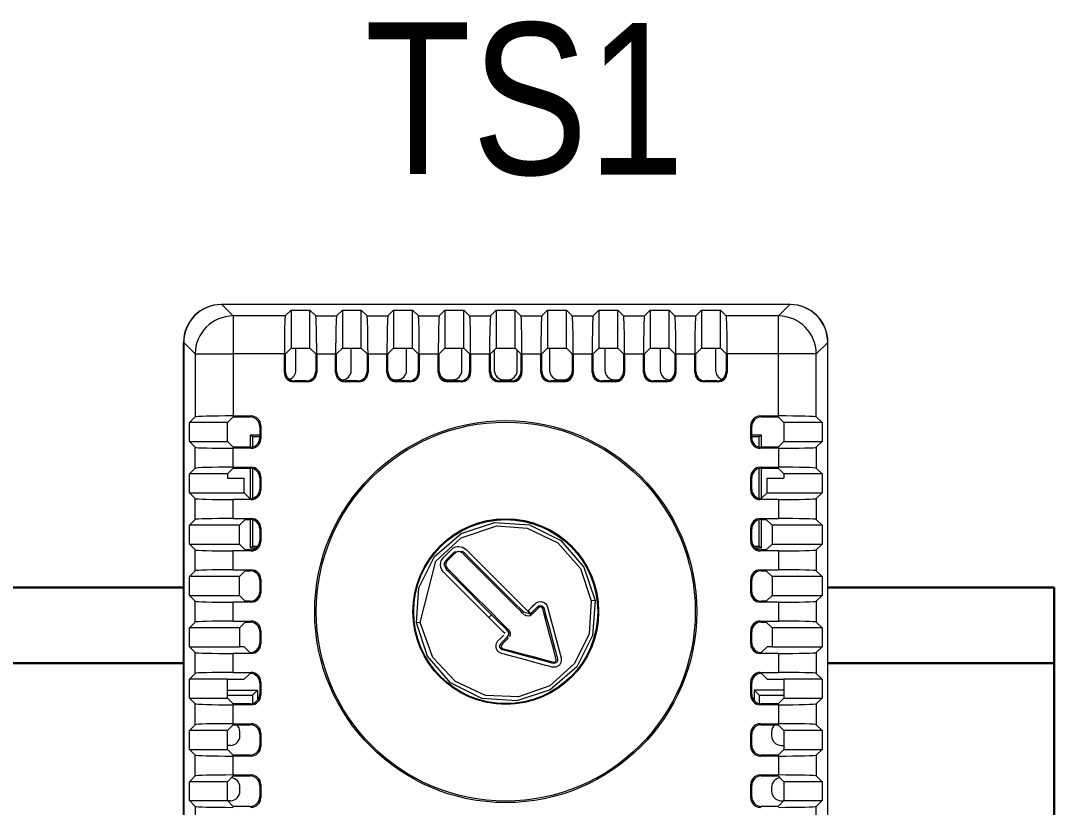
# Model space of a CAD drawing. Header units: millimetres. Extents: x -6000 to 26000, y -6000 to 26000.
# Drawn here: x 144.68 to 152.26, y -5126.61 to -5120.83 of the extents above; entities that cross this region are included whole.
import ezdxf

# ---------------------------------------------------------------- set-up
doc = ezdxf.new("R2010")
doc.units = ezdxf.units.MM
doc.header["$MEASUREMENT"] = 0
for name, color, linetype, lineweight in [('Чертеж и Рисунок_Ном._пера__1', 7, 'Continuous', 15), ('Чертеж и Рисунок_Ном._пера__21', 7, 'Continuous', 30), ('Чертеж и Рисунок_Ном._пера__7', 7, 'Continuous', 15)]:
    doc.layers.add(name, color=color, linetype=linetype, lineweight=lineweight)
doc.styles.add('СГЕНЕРИР_СТИЛЬ_1', font='')
doc.styles.get('СГЕНЕРИР_СТИЛЬ_1').set_extended_font_data('Arial Narrow')

msp = doc.modelspace()

# ---------------------------------------------------------------- linework, layer by layer
at = {"layer": 'Чертеж и Рисунок_Ном._пера__21', "color": 7, "linetype": 'Continuous', "lineweight": 30}
for p, q in [((145.8757, -5124.9949), (144.3116, -5124.9949)), ((150.6015, -5124.9949), (152.2644, -5124.9949)), ((152.2644, -5129.8634), (152.2644, -5124.9949)), ((145.8757, -5125.5513), (144.3116, -5125.5513)), ((150.6015, -5125.5513), (152.2644, -5125.5513))]:
    msp.add_line(p, q, dxfattribs=at)
at = {"layer": 'Чертеж и Рисунок_Ном._пера__7', "color": 7, "linetype": 'Continuous', "lineweight": 15}
for p, q in [((146.1538, -5122.9185), (146.1517, -5122.9185)), ((146.1538, -5122.9185), (146.2378, -5123.0025)), ((150.3234, -5122.9185), (146.1538, -5122.9185)), ((150.2394, -5123.0025), (150.3234, -5122.9185)), ((150.3255, -5122.9185), (150.3234, -5122.9185)), ((146.6628, -5122.9604), (146.6208, -5123.0025)), ((146.6628, -5122.9604), (146.6628, -5123.2389)), ((146.6628, -5122.9604), (146.8019, -5122.9604)), ((146.8019, -5123.2389), (146.8019, -5122.9604)), ((146.844, -5123.0025), (146.8019, -5122.9604)), ((147.0394, -5122.9604), (146.9973, -5123.0025)), ((147.0394, -5122.9604), (147.0394, -5123.2389)), ((147.0394, -5122.9604), (147.1785, -5122.9604)), ((147.1785, -5123.2389), (147.1785, -5122.9604)), ((147.2206, -5123.0025), (147.1785, -5122.9604)), ((147.4159, -5122.9604), (147.3739, -5123.0025)), ((147.4159, -5122.9604), (147.4159, -5123.2389)), ((147.4159, -5122.9604), (147.555, -5122.9604)), ((147.555, -5123.2389), (147.555, -5122.9604)), ((147.5971, -5123.0025), (147.555, -5122.9604)), ((147.7925, -5122.9604), (147.7504, -5123.0025)), ((147.7925, -5122.9604), (147.7925, -5123.2389)), ((147.7925, -5122.9604), (147.9316, -5122.9604)), ((147.9316, -5123.2389), (147.9316, -5122.9604)), ((147.9737, -5123.0025), (147.9316, -5122.9604)), ((148.169, -5122.9604), (148.127, -5123.0025)), ((148.169, -5122.9604), (148.169, -5123.2389)), ((148.169, -5122.9604), (148.3081, -5122.9604)), ((148.3081, -5123.2389), (148.3081, -5122.9604)), ((148.3502, -5123.0025), (148.3081, -5122.9604)), ((148.5456, -5122.9604), (148.5035, -5123.0025)), ((148.5456, -5122.9604), (148.5456, -5123.2389)), ((148.5456, -5122.9604), (148.6847, -5122.9604)), ((148.6847, -5123.2389), (148.6847, -5122.9604)), ((148.7267, -5123.0025), (148.6847, -5122.9604)), ((148.9221, -5122.9604), (148.8801, -5123.0025)), ((148.9221, -5122.9604), (148.9221, -5123.2389)), ((148.9221, -5122.9604), (149.0612, -5122.9604)), ((149.0612, -5123.2389), (149.0612, -5122.9604)), ((149.1033, -5123.0025), (149.0612, -5122.9604)), ((149.2987, -5122.9604), (149.2566, -5123.0025)), ((149.2987, -5122.9604), (149.2987, -5123.2389)), ((149.2987, -5122.9604), (149.4378, -5122.9604)), ((149.4378, -5123.2389), (149.4378, -5122.9604)), ((149.4798, -5123.0025), (149.4378, -5122.9604)), ((149.6752, -5122.9604), (149.6332, -5123.0025)), ((149.6752, -5122.9604), (149.6752, -5123.2389)), ((149.6752, -5122.9604), (149.8143, -5122.9604)), ((149.8143, -5123.2389), (149.8143, -5122.9604)), ((149.8564, -5123.0025), (149.8143, -5122.9604)), ((146.2378, -5123.0025), (146.2378, -5123.2806)), ((146.6208, -5123.0025), (146.2378, -5123.0025)), ((146.844, -5123.0025), (146.9973, -5123.0025)), ((147.2206, -5123.0025), (147.3739, -5123.0025)), ((147.5971, -5123.0025), (147.7504, -5123.0025)), ((147.9737, -5123.0025), (148.127, -5123.0025)), ((148.3502, -5123.0025), (148.5035, -5123.0025)), ((148.7267, -5123.0025), (148.8801, -5123.0025)), ((149.1033, -5123.0025), (149.2566, -5123.0025)), ((149.4798, -5123.0025), (149.6332, -5123.0025)), ((150.2394, -5123.0025), (149.8564, -5123.0025)), ((150.2394, -5123.2806), (150.2394, -5123.0025)), ((145.8739, -5131.1258), (145.8739, -5123.1963)), ((145.8757, -5123.1966), (145.9597, -5123.2806)), ((145.8757, -5123.1966), (145.8757, -5131.1219)), ((150.6015, -5123.1966), (150.5175, -5123.2806)), ((150.6015, -5131.1219), (150.6015, -5123.1966)), ((150.6033, -5131.1258), (150.6033, -5123.1963)), ((145.9597, -5123.2806), (145.9597, -5123.7435)), ((145.9597, -5123.2806), (146.2378, -5123.2806)), ((146.6137, -5123.2806), (146.2378, -5123.2806)), ((146.2378, -5123.2806), (146.2378, -5123.7364)), ((146.6137, -5123.4166), (146.6137, -5123.2806)), ((146.6628, -5123.2389), (146.621, -5123.2808)), ((146.621, -5123.4093), (146.621, -5123.2808)), ((146.6628, -5123.2389), (146.8019, -5123.2389)), ((146.6983, -5123.4018), (146.6983, -5123.2389)), ((146.8438, -5123.2808), (146.8019, -5123.2389)), ((146.8438, -5123.2808), (146.8438, -5123.4093)), ((146.8511, -5123.2806), (146.8511, -5123.4166)), ((146.8511, -5123.2806), (146.9902, -5123.2806)), ((146.9902, -5123.4166), (146.9902, -5123.2806)), ((147.0394, -5123.2389), (146.9975, -5123.2808)), ((146.9975, -5123.4093), (146.9975, -5123.2808)), ((147.0394, -5123.2389), (147.1785, -5123.2389)), ((147.1044, -5123.4018), (147.1044, -5123.2389)), ((147.2204, -5123.2808), (147.1785, -5123.2389)), ((147.2204, -5123.2808), (147.2204, -5123.4093)), ((147.2277, -5123.2806), (147.2277, -5123.4166)), ((147.2277, -5123.2806), (147.3668, -5123.2806)), ((147.3668, -5123.4166), (147.3668, -5123.2806)), ((147.4159, -5123.2389), (147.3741, -5123.2808)), ((147.3741, -5123.4093), (147.3741, -5123.2808)), ((147.4159, -5123.2389), (147.555, -5123.2389)), ((147.5105, -5123.4018), (147.5105, -5123.2389)), ((147.5969, -5123.2808), (147.555, -5123.2389)), ((147.5969, -5123.2808), (147.5969, -5123.4093)), ((147.6042, -5123.2806), (147.6042, -5123.4166)), ((147.6042, -5123.2806), (147.7433, -5123.2806)), ((147.7433, -5123.4166), (147.7433, -5123.2806)), ((147.7925, -5123.2389), (147.7506, -5123.2808)), ((147.7506, -5123.4093), (147.7506, -5123.2808)), ((147.7925, -5123.2389), (147.9316, -5123.2389)), ((147.9165, -5123.4018), (147.9165, -5123.2389)), ((147.9735, -5123.2808), (147.9316, -5123.2389)), ((147.9735, -5123.2808), (147.9735, -5123.4093)), ((147.9807, -5123.2806), (147.9807, -5123.4166)), ((147.9807, -5123.2806), (148.1199, -5123.2806)), ((148.1199, -5123.4166), (148.1199, -5123.2806)), ((148.169, -5123.2389), (148.1271, -5123.2808)), ((148.1271, -5123.4093), (148.1271, -5123.2808)), ((148.1544, -5123.2536), (148.1544, -5123.4018)), ((148.169, -5123.2389), (148.3081, -5123.2389)), ((148.35, -5123.2808), (148.3081, -5123.2389)), ((148.3226, -5123.4018), (148.3226, -5123.2534)), ((148.35, -5123.2808), (148.35, -5123.4093)), ((148.3573, -5123.2806), (148.3573, -5123.4166)), ((148.3573, -5123.2806), (148.4964, -5123.2806)), ((148.4964, -5123.4166), (148.4964, -5123.2806)), ((148.5456, -5123.2389), (148.5037, -5123.2808)), ((148.5037, -5123.4093), (148.5037, -5123.2808)), ((148.5456, -5123.2389), (148.6847, -5123.2389)), ((148.5604, -5123.2389), (148.5604, -5123.4018)), ((148.7266, -5123.2808), (148.6847, -5123.2389)), ((148.7266, -5123.2808), (148.7266, -5123.4093)), ((148.7338, -5123.2806), (148.7338, -5123.4166)), ((148.7338, -5123.2806), (148.873, -5123.2806)), ((148.873, -5123.4166), (148.873, -5123.2806)), ((148.9221, -5123.2389), (148.8802, -5123.2808)), ((148.8802, -5123.4093), (148.8802, -5123.2808)), ((148.9221, -5123.2389), (149.0612, -5123.2389)), ((148.9665, -5123.2389), (148.9665, -5123.4018)), ((149.1031, -5123.2808), (149.0612, -5123.2389)), ((149.1031, -5123.2808), (149.1031, -5123.4093)), ((149.1104, -5123.2806), (149.1104, -5123.4166)), ((149.1104, -5123.2806), (149.2495, -5123.2806)), ((149.2495, -5123.4166), (149.2495, -5123.2806)), ((149.2987, -5123.2389), (149.2568, -5123.2808)), ((149.2568, -5123.4093), (149.2568, -5123.2808)), ((149.2987, -5123.2389), (149.4378, -5123.2389)), ((149.3726, -5123.2389), (149.3726, -5123.4018)), ((149.4797, -5123.2808), (149.4378, -5123.2389)), ((149.4797, -5123.2808), (149.4797, -5123.4093)), ((149.4869, -5123.2806), (149.4869, -5123.4166)), ((149.4869, -5123.2806), (149.6261, -5123.2806)), ((149.6261, -5123.4166), (149.6261, -5123.2806)), ((149.6752, -5123.2389), (149.6333, -5123.2808)), ((149.6333, -5123.4093), (149.6333, -5123.2808)), ((149.6752, -5123.2389), (149.8143, -5123.2389)), ((149.7786, -5123.2389), (149.7786, -5123.4018)), ((149.8562, -5123.2808), (149.8143, -5123.2389)), ((149.8562, -5123.2808), (149.8562, -5123.4093)), ((150.2394, -5123.2806), (149.8635, -5123.2806)), ((149.8635, -5123.2806), (149.8635, -5123.4166)), ((150.5175, -5123.2806), (150.2394, -5123.2806)), ((150.2394, -5123.7364), (150.2394, -5123.2806)), ((150.5175, -5123.7435), (150.5175, -5123.2806)), ((146.621, -5123.4093), (146.6137, -5123.4166)), ((146.8511, -5123.4166), (146.8438, -5123.4093)), ((146.9975, -5123.4093), (146.9902, -5123.4166)), ((147.2277, -5123.4166), (147.2204, -5123.4093)), ((147.3741, -5123.4093), (147.3668, -5123.4166)), ((147.6042, -5123.4166), (147.5969, -5123.4093)), ((147.7506, -5123.4093), (147.7433, -5123.4166)), ((147.9807, -5123.4166), (147.9735, -5123.4093)), ((148.1271, -5123.4093), (148.1199, -5123.4166)), ((148.3573, -5123.4166), (148.35, -5123.4093)), ((148.5037, -5123.4093), (148.4964, -5123.4166)), ((148.7338, -5123.4166), (148.7266, -5123.4093)), ((148.8802, -5123.4093), (148.873, -5123.4166)), ((149.1104, -5123.4166), (149.1031, -5123.4093)), ((149.2568, -5123.4093), (149.2495, -5123.4166)), ((149.4869, -5123.4166), (149.4797, -5123.4093)), ((149.6333, -5123.4093), (149.6261, -5123.4166)), ((149.8635, -5123.4166), (149.8562, -5123.4093)), ((146.6905, -5123.4789), (146.6832, -5123.4861)), ((146.7816, -5123.4861), (146.6832, -5123.4861)), ((146.7743, -5123.4789), (146.6905, -5123.4789)), ((146.7816, -5123.4861), (146.7743, -5123.4789)), ((147.067, -5123.4789), (147.0598, -5123.4861)), ((147.1581, -5123.4861), (147.0598, -5123.4861)), ((147.1509, -5123.4789), (147.067, -5123.4789)), ((147.1581, -5123.4861), (147.1509, -5123.4789)), ((147.412, -5123.4713), (147.441, -5123.4713)), ((147.4436, -5123.4789), (147.4363, -5123.4861)), ((147.5347, -5123.4861), (147.4363, -5123.4861)), ((147.5274, -5123.4789), (147.4436, -5123.4789)), ((147.5347, -5123.4861), (147.5274, -5123.4789)), ((147.8201, -5123.4789), (147.8129, -5123.4861)), ((147.9112, -5123.4861), (147.8129, -5123.4861)), ((147.8177, -5123.4713), (147.8471, -5123.4713)), ((147.904, -5123.4789), (147.8201, -5123.4789)), ((147.9112, -5123.4861), (147.904, -5123.4789)), ((148.1967, -5123.4789), (148.1894, -5123.4861)), ((148.2878, -5123.4861), (148.1894, -5123.4861)), ((148.2805, -5123.4789), (148.1967, -5123.4789)), ((148.2238, -5123.4713), (148.2532, -5123.4713)), ((148.2878, -5123.4861), (148.2805, -5123.4789)), ((148.5732, -5123.4789), (148.5659, -5123.4861)), ((148.6643, -5123.4861), (148.5659, -5123.4861)), ((148.657, -5123.4789), (148.5732, -5123.4789)), ((148.6299, -5123.4713), (148.6592, -5123.4713)), ((148.6643, -5123.4861), (148.657, -5123.4789)), ((148.9498, -5123.4789), (148.9425, -5123.4861)), ((149.0409, -5123.4861), (148.9425, -5123.4861)), ((149.0336, -5123.4789), (148.9498, -5123.4789)), ((149.0409, -5123.4861), (149.0336, -5123.4789)), ((149.036, -5123.4713), (149.0652, -5123.4713)), ((149.3263, -5123.4789), (149.319, -5123.4861)), ((149.4174, -5123.4861), (149.319, -5123.4861)), ((149.4101, -5123.4789), (149.3263, -5123.4789)), ((149.4174, -5123.4861), (149.4101, -5123.4789)), ((149.7029, -5123.4789), (149.6956, -5123.4861)), ((149.794, -5123.4861), (149.6956, -5123.4861)), ((149.7867, -5123.4789), (149.7029, -5123.4789)), ((149.794, -5123.4861), (149.7867, -5123.4789)), ((145.9597, -5123.7435), (145.9176, -5123.7856)), ((146.239, -5123.7437), (146.1966, -5123.7856)), ((146.2378, -5123.7364), (146.3711, -5123.7364)), ((146.239, -5123.7437), (146.3638, -5123.7437)), ((146.3711, -5123.7364), (146.3638, -5123.7437)), ((150.1061, -5123.7364), (150.2394, -5123.7364)), ((150.1133, -5123.7437), (150.1061, -5123.7364)), ((150.1133, -5123.7437), (150.2382, -5123.7437)), ((150.2805, -5123.7856), (150.2382, -5123.7437)), ((150.5596, -5123.7856), (150.5175, -5123.7435)), ((146.1966, -5123.7856), (145.9176, -5123.7856)), ((145.9176, -5123.9247), (145.9176, -5123.7856)), ((146.1966, -5123.9247), (146.1966, -5123.7856)), ((146.4406, -5123.8059), (146.4334, -5123.8132)), ((146.4334, -5123.8132), (146.4334, -5123.897)), ((146.4406, -5123.8059), (146.4406, -5123.9043)), ((150.0365, -5123.9043), (150.0365, -5123.8059)), ((150.0438, -5123.8132), (150.0365, -5123.8059)), ((150.0438, -5123.897), (150.0438, -5123.8132)), ((150.5596, -5123.7856), (150.2805, -5123.7856)), ((150.2805, -5123.7856), (150.2805, -5123.9247)), ((150.5596, -5123.7856), (150.5596, -5123.9247)), ((146.3644, -5123.8741), (146.4334, -5123.8741)), ((146.3644, -5123.9665), (146.3644, -5123.8741)), ((146.379, -5123.8887), (146.3644, -5123.8741)), ((146.4334, -5123.8887), (146.379, -5123.8887)), ((146.379, -5123.8887), (146.379, -5123.9649)), ((146.4334, -5123.897), (146.4406, -5123.9043)), ((150.0365, -5123.9043), (150.0438, -5123.897)), ((150.0438, -5123.8741), (150.1128, -5123.8741)), ((150.0982, -5123.8887), (150.0438, -5123.8887)), ((150.0982, -5123.8887), (150.1128, -5123.8741)), ((150.0982, -5123.9649), (150.0982, -5123.8887)), ((150.1128, -5123.8741), (150.1128, -5123.9665)), ((145.9176, -5123.9247), (145.9597, -5123.9667)), ((145.9176, -5123.9247), (146.1966, -5123.9247)), ((145.9597, -5124.12), (145.9597, -5123.9667)), ((146.1966, -5123.9247), (146.239, -5123.9665)), ((146.2378, -5124.1129), (146.2378, -5123.9738)), ((146.3711, -5123.9738), (146.2378, -5123.9738)), ((146.3638, -5123.9665), (146.239, -5123.9665)), ((146.3638, -5123.9665), (146.3711, -5123.9738)), ((150.1061, -5123.9738), (150.1133, -5123.9665)), ((150.2394, -5123.9738), (150.1061, -5123.9738)), ((150.2382, -5123.9665), (150.1133, -5123.9665)), ((150.2382, -5123.9665), (150.2805, -5123.9247)), ((150.2394, -5123.9738), (150.2394, -5124.1129)), ((150.2805, -5123.9247), (150.5596, -5123.9247)), ((150.5175, -5123.9667), (150.5596, -5123.9247)), ((150.5175, -5123.9667), (150.5175, -5124.12)), ((145.9597, -5124.12), (145.9176, -5124.1621)), ((146.239, -5124.1202), (146.1966, -5124.1621)), ((146.2378, -5124.1129), (146.3711, -5124.1129)), ((146.239, -5124.1202), (146.3638, -5124.1202)), ((146.3711, -5124.1129), (146.3638, -5124.1202)), ((146.3644, -5124.3431), (146.3644, -5124.1202)), ((146.379, -5124.1219), (146.379, -5124.3414)), ((150.0982, -5124.3414), (150.0982, -5124.1219)), ((150.1061, -5124.1129), (150.2394, -5124.1129)), ((150.1133, -5124.1202), (150.1061, -5124.1129)), ((150.1128, -5124.1202), (150.1128, -5124.3431)), ((150.1133, -5124.1202), (150.2382, -5124.1202)), ((150.2805, -5124.1621), (150.2382, -5124.1202)), ((150.5596, -5124.1621), (150.5175, -5124.12)), ((146.1966, -5124.1621), (145.9176, -5124.1621)), ((145.9176, -5124.3012), (145.9176, -5124.1621)), ((146.1966, -5124.1621), (146.1966, -5124.1943)), ((146.1966, -5124.1943), (146.3191, -5124.1943)), ((146.3191, -5124.3012), (146.3191, -5124.1943)), ((146.4406, -5124.1825), (146.4334, -5124.1897)), ((146.4334, -5124.1897), (146.4334, -5124.2736)), ((146.4406, -5124.1825), (146.4406, -5124.2808)), ((150.0365, -5124.2808), (150.0365, -5124.1825)), ((150.0438, -5124.1897), (150.0365, -5124.1825)), ((150.0438, -5124.2736), (150.0438, -5124.1897)), ((150.1581, -5124.1943), (150.2805, -5124.1943)), ((150.1581, -5124.3012), (150.1581, -5124.1943)), ((150.5596, -5124.1621), (150.2805, -5124.1621)), ((150.2805, -5124.1621), (150.2805, -5124.1943)), ((150.5596, -5124.1621), (150.5596, -5124.3012)), ((146.4334, -5124.2736), (146.4406, -5124.2808)), ((150.0365, -5124.2808), (150.0438, -5124.2736)), ((145.9176, -5124.3012), (145.9597, -5124.3433)), ((145.9176, -5124.3012), (146.3191, -5124.3012)), ((145.9597, -5124.4966), (145.9597, -5124.3433)), ((146.2378, -5124.4895), (146.2378, -5124.3504)), ((146.3711, -5124.3504), (146.2378, -5124.3504)), ((146.3191, -5124.3012), (146.3614, -5124.3431)), ((146.3614, -5124.3431), (146.3614, -5124.3431)), ((146.3638, -5124.3431), (146.3711, -5124.3504)), ((150.1061, -5124.3504), (150.1133, -5124.3431)), ((150.2394, -5124.3504), (150.1061, -5124.3504)), ((150.1133, -5124.3431), (150.1581, -5124.3012)), ((150.1133, -5124.3431), (150.1133, -5124.3431)), ((150.1581, -5124.3012), (150.5596, -5124.3012)), ((150.2394, -5124.3504), (150.2394, -5124.4895)), ((150.5175, -5124.3433), (150.5596, -5124.3012)), ((150.5175, -5124.3433), (150.5175, -5124.4966)), ((145.9597, -5124.4966), (145.9176, -5124.5386)), ((146.2378, -5124.4895), (146.3711, -5124.4895)), ((146.3263, -5124.4968), (146.284, -5124.5386)), ((146.3263, -5124.4968), (146.3638, -5124.4968)), ((146.3711, -5124.4895), (146.3638, -5124.4968)), ((146.3644, -5124.7082), (146.3644, -5124.4968)), ((146.379, -5124.4984), (146.379, -5124.6936)), ((150.0982, -5124.6936), (150.0982, -5124.4984)), ((150.1061, -5124.4895), (150.2394, -5124.4895)), ((150.1133, -5124.4968), (150.1061, -5124.4895)), ((150.1128, -5124.4968), (150.1128, -5124.7082)), ((150.1133, -5124.4968), (150.1509, -5124.4968)), ((150.1932, -5124.5386), (150.1509, -5124.4968)), ((150.5596, -5124.5386), (150.5175, -5124.4966)), ((146.284, -5124.5386), (145.9176, -5124.5386)), ((145.9176, -5124.6777), (145.9176, -5124.5386)), ((146.284, -5124.6777), (146.284, -5124.5386)), ((146.4406, -5124.559), (146.4334, -5124.5663)), ((146.4334, -5124.5663), (146.4334, -5124.6501)), ((146.4406, -5124.559), (146.4406, -5124.6574)), ((150.0365, -5124.6574), (150.0365, -5124.559)), ((150.0438, -5124.5663), (150.0365, -5124.559)), ((150.0438, -5124.6501), (150.0438, -5124.5663)), ((150.5596, -5124.5386), (150.1932, -5124.5386)), ((150.1932, -5124.5386), (150.1932, -5124.6777)), ((150.5596, -5124.5386), (150.5596, -5124.6777)), ((146.4334, -5124.6501), (146.4406, -5124.6574)), ((150.0365, -5124.6574), (150.0438, -5124.6501)), ((145.9176, -5124.6777), (145.9597, -5124.7198)), ((145.9176, -5124.6777), (146.284, -5124.6777)), ((145.9597, -5124.8731), (145.9597, -5124.7198)), ((146.2378, -5124.866), (146.2378, -5124.7269)), ((146.3711, -5124.7269), (146.2378, -5124.7269)), ((146.284, -5124.6777), (146.3263, -5124.7196)), ((146.3638, -5124.7196), (146.3263, -5124.7196)), ((146.3638, -5124.7196), (146.3711, -5124.7269)), ((146.379, -5124.6936), (146.3644, -5124.7082)), ((146.402, -5124.7082), (146.3644, -5124.7082)), ((146.379, -5124.6936), (146.418, -5124.6936)), ((147.7817, -5124.775), (147.8405, -5124.7158)), ((147.9481, -5124.7158), (148.4004, -5125.1684)), ((150.0591, -5124.6936), (150.0982, -5124.6936)), ((150.1128, -5124.7082), (150.0752, -5124.7082)), ((150.0982, -5124.6936), (150.1128, -5124.7082)), ((150.1061, -5124.7269), (150.1133, -5124.7196)), ((150.2394, -5124.7269), (150.1061, -5124.7269)), ((150.1509, -5124.7196), (150.1133, -5124.7196)), ((150.1509, -5124.7196), (150.1932, -5124.6777)), ((150.1932, -5124.6777), (150.5596, -5124.6777)), ((150.2394, -5124.7269), (150.2394, -5124.866)), ((150.5175, -5124.7198), (150.5596, -5124.6777)), ((150.5175, -5124.7198), (150.5175, -5124.8731)), ((145.9597, -5124.8731), (145.9176, -5124.9152)), ((146.2378, -5124.866), (146.3711, -5124.866)), ((146.3263, -5124.8733), (146.284, -5124.9152)), ((146.3263, -5124.8733), (146.3638, -5124.8733)), ((146.3711, -5124.866), (146.3638, -5124.8733)), ((148.1153, -5125.2158), (147.7817, -5124.8822)), ((150.1061, -5124.866), (150.2394, -5124.866)), ((150.1133, -5124.8733), (150.1061, -5124.866)), ((150.1133, -5124.8733), (150.1509, -5124.8733)), ((150.1932, -5124.9152), (150.1509, -5124.8733)), ((150.5596, -5124.9152), (150.5175, -5124.8731)), ((146.284, -5124.9152), (145.9176, -5124.9152)), ((145.9176, -5125.0543), (145.9176, -5124.9152)), ((146.284, -5125.0543), (146.284, -5124.9152)), ((146.4406, -5124.9356), (146.4334, -5124.9428)), ((146.4334, -5124.9428), (146.4334, -5125.0267)), ((146.4406, -5124.9356), (146.4406, -5125.0339)), ((150.0365, -5125.0339), (150.0365, -5124.9356)), ((150.0438, -5124.9428), (150.0365, -5124.9356)), ((150.0438, -5125.0267), (150.0438, -5124.9428)), ((150.5596, -5124.9152), (150.1932, -5124.9152)), ((150.1932, -5124.9152), (150.1932, -5125.0543)), ((150.5596, -5124.9152), (150.5596, -5125.0543)), ((146.4334, -5125.0267), (146.4406, -5125.0339)), ((150.0365, -5125.0339), (150.0438, -5125.0267)), ((145.9176, -5125.0543), (145.9597, -5125.0964)), ((145.9176, -5125.0543), (146.284, -5125.0543)), ((145.9597, -5125.2497), (145.9597, -5125.0964)), ((146.2378, -5125.2426), (146.2378, -5125.1035)), ((146.3711, -5125.1035), (146.2378, -5125.1035)), ((146.284, -5125.0543), (146.3263, -5125.0962)), ((146.3638, -5125.0962), (146.3263, -5125.0962)), ((146.3638, -5125.0962), (146.3711, -5125.1035)), ((150.1061, -5125.1035), (150.1133, -5125.0962)), ((150.2394, -5125.1035), (150.1061, -5125.1035)), ((150.1509, -5125.0962), (150.1133, -5125.0962)), ((150.1509, -5125.0962), (150.1932, -5125.0543)), ((150.1932, -5125.0543), (150.5596, -5125.0543)), ((150.2394, -5125.1035), (150.2394, -5125.2426)), ((150.5175, -5125.0964), (150.5596, -5125.0543)), ((150.5175, -5125.0964), (150.5175, -5125.2497)), ((148.546, -5125.1404), (148.6457, -5125.5128)), ((145.9597, -5125.2497), (145.9176, -5125.2917)), ((146.2378, -5125.2426), (146.3711, -5125.2426)), ((146.3263, -5125.2498), (146.284, -5125.2917)), ((146.3263, -5125.2498), (146.3638, -5125.2498)), ((146.3711, -5125.2426), (146.3638, -5125.2498)), ((150.1061, -5125.2426), (150.2394, -5125.2426)), ((150.1133, -5125.2498), (150.1061, -5125.2426)), ((150.1133, -5125.2498), (150.1509, -5125.2498)), ((150.1932, -5125.2917), (150.1509, -5125.2498)), ((150.5596, -5125.2917), (150.5175, -5125.2497)), ((146.284, -5125.2917), (145.9176, -5125.2917)), ((145.9176, -5125.4308), (145.9176, -5125.2917)), ((146.284, -5125.2917), (146.284, -5125.4308)), ((146.4406, -5125.3121), (146.4334, -5125.3194)), ((146.4334, -5125.3194), (146.4334, -5125.4032)), ((146.4406, -5125.3121), (146.4406, -5125.4105)), ((150.0365, -5125.4105), (150.0365, -5125.3121)), ((150.0438, -5125.3194), (150.0365, -5125.3121)), ((150.0438, -5125.4032), (150.0438, -5125.3194)), ((150.5596, -5125.2917), (150.1932, -5125.2917)), ((150.1932, -5125.2917), (150.1932, -5125.4308)), ((150.5596, -5125.2917), (150.5596, -5125.4308)), ((146.4334, -5125.4032), (146.4406, -5125.4105)), ((150.0365, -5125.4105), (150.0438, -5125.4032)), ((145.9176, -5125.4308), (145.9597, -5125.4729)), ((145.9176, -5125.4308), (146.284, -5125.4308)), ((145.9597, -5125.6262), (145.9597, -5125.4729)), ((146.2378, -5125.6191), (146.2378, -5125.48)), ((146.3711, -5125.48), (146.2378, -5125.48)), ((146.3191, -5125.4308), (146.284, -5125.4308)), ((146.3191, -5125.4308), (146.3614, -5125.4727)), ((146.3614, -5125.4727), (146.3614, -5125.4727)), ((146.3638, -5125.4727), (146.3711, -5125.48)), ((150.1061, -5125.48), (150.1133, -5125.4727)), ((150.2394, -5125.48), (150.1061, -5125.48)), ((150.1133, -5125.4727), (150.1581, -5125.4308)), ((150.1133, -5125.4727), (150.1133, -5125.4727)), ((150.1932, -5125.4308), (150.1581, -5125.4308)), ((150.1932, -5125.4308), (150.5596, -5125.4308)), ((150.2394, -5125.48), (150.2394, -5125.6191)), ((150.5175, -5125.4729), (150.5596, -5125.4308)), ((150.5175, -5125.4729), (150.5175, -5125.6262)), ((145.9597, -5125.6262), (145.9176, -5125.6683)), ((146.2378, -5125.6191), (146.3711, -5125.6191)), ((146.3638, -5125.6264), (146.3191, -5125.6683)), ((146.3614, -5125.6264), (146.3638, -5125.6264)), ((146.3711, -5125.6191), (146.3638, -5125.6264)), ((150.1061, -5125.6191), (150.2394, -5125.6191)), ((150.1133, -5125.6264), (150.1061, -5125.6191)), ((150.1581, -5125.6683), (150.1157, -5125.6264)), ((150.1157, -5125.6264), (150.1157, -5125.6264)), ((150.5596, -5125.6683), (150.5175, -5125.6262)), ((146.1966, -5125.6683), (145.9176, -5125.6683)), ((145.9176, -5125.8074), (145.9176, -5125.6683)), ((146.1966, -5125.6683), (146.3191, -5125.6683)), ((146.1966, -5125.8074), (146.1966, -5125.6683)), ((146.4406, -5125.6887), (146.4334, -5125.6959)), ((146.4334, -5125.6959), (146.4334, -5125.7797)), ((146.4406, -5125.6887), (146.4406, -5125.787)), ((150.0365, -5125.787), (150.0365, -5125.6887)), ((150.0438, -5125.6959), (150.0365, -5125.6887)), ((150.0438, -5125.7797), (150.0438, -5125.6959)), ((150.1581, -5125.6683), (150.2805, -5125.6683)), ((150.5596, -5125.6683), (150.2805, -5125.6683)), ((150.2805, -5125.6683), (150.2805, -5125.8074)), ((150.5596, -5125.6683), (150.5596, -5125.8074)), ((146.1966, -5125.7496), (146.4162, -5125.7496)), ((146.1966, -5125.7861), (146.3797, -5125.7861)), ((146.4162, -5125.7496), (146.3797, -5125.7861)), ((146.3797, -5125.7861), (146.3797, -5125.8474)), ((146.4162, -5125.7496), (146.4162, -5125.8255)), ((146.4334, -5125.7797), (146.4406, -5125.787)), ((150.0365, -5125.787), (150.0438, -5125.7797)), ((150.0611, -5125.7496), (150.0611, -5125.8256)), ((150.0611, -5125.7496), (150.0975, -5125.7861)), ((150.2805, -5125.7496), (150.0611, -5125.7496)), ((150.0975, -5125.7861), (150.0975, -5125.8475)), ((150.0975, -5125.7861), (150.2805, -5125.7861)), ((145.9176, -5125.8074), (146.1966, -5125.8074)), ((145.9176, -5125.8074), (145.9597, -5125.8495)), ((145.9597, -5126.0028), (145.9597, -5125.8495)), ((146.1966, -5125.8074), (146.239, -5125.8493)), ((146.2378, -5125.9957), (146.2378, -5125.8565)), ((146.3711, -5125.8565), (146.2378, -5125.8565)), ((146.3638, -5125.8493), (146.239, -5125.8493)), ((146.3638, -5125.8493), (146.3711, -5125.8565)), ((150.1061, -5125.8565), (150.1133, -5125.8493)), ((150.2394, -5125.8565), (150.1061, -5125.8565)), ((150.2382, -5125.8493), (150.1133, -5125.8493)), ((150.2382, -5125.8493), (150.2805, -5125.8074)), ((150.2394, -5125.8565), (150.2394, -5125.9957)), ((150.2805, -5125.8074), (150.5596, -5125.8074)), ((150.5175, -5125.8495), (150.5596, -5125.8074)), ((150.5175, -5125.8495), (150.5175, -5126.0028)), ((145.9597, -5126.0028), (145.9176, -5126.0448)), ((146.239, -5126.0029), (146.1966, -5126.0448)), ((146.2378, -5125.9957), (146.3711, -5125.9957)), ((146.239, -5126.0029), (146.3638, -5126.0029)), ((146.3711, -5125.9957), (146.3638, -5126.0029)), ((150.1061, -5125.9957), (150.2394, -5125.9957)), ((150.1133, -5126.0029), (150.1061, -5125.9957)), ((150.1133, -5126.0029), (150.2382, -5126.0029)), ((150.2805, -5126.0448), (150.2382, -5126.0029)), ((150.5596, -5126.0448), (150.5175, -5126.0028)), ((146.1966, -5126.0448), (145.9176, -5126.0448)), ((145.9176, -5126.1839), (145.9176, -5126.0448)), ((146.1966, -5126.1839), (146.1966, -5126.0448)), ((146.2875, -5126.0854), (146.2875, -5126.056)), ((146.4406, -5126.0652), (146.4334, -5126.0725)), ((146.4334, -5126.0725), (146.4334, -5126.1563)), ((146.4406, -5126.0652), (146.4406, -5126.1636)), ((150.0365, -5126.1636), (150.0365, -5126.0652)), ((150.0438, -5126.0725), (150.0365, -5126.0652)), ((150.0438, -5126.1563), (150.0438, -5126.0725)), ((150.1896, -5126.056), (150.1896, -5126.0854)), ((150.5596, -5126.0448), (150.2805, -5126.0448)), ((150.2805, -5126.0448), (150.2805, -5126.1839)), ((150.5596, -5126.0448), (150.5596, -5126.1839)), ((146.2181, -5126.1548), (146.1966, -5126.1548)), ((146.4334, -5126.1563), (146.4406, -5126.1636)), ((150.0365, -5126.1636), (150.0438, -5126.1563)), ((150.2591, -5126.1548), (150.2805, -5126.1548)), ((145.9176, -5126.1839), (145.9597, -5126.226)), ((145.9176, -5126.1839), (146.1966, -5126.1839)), ((145.9597, -5126.3793), (145.9597, -5126.226)), ((146.1966, -5126.1839), (146.239, -5126.2258)), ((146.2378, -5126.3722), (146.2378, -5126.2331)), ((146.3711, -5126.2331), (146.2378, -5126.2331)), ((146.3638, -5126.2258), (146.239, -5126.2258)), ((146.3638, -5126.2258), (146.3711, -5126.2331)), ((150.1061, -5126.2331), (150.1133, -5126.2258)), ((150.2394, -5126.2331), (150.1061, -5126.2331)), ((150.2382, -5126.2258), (150.1133, -5126.2258)), ((150.2382, -5126.2258), (150.2805, -5126.1839)), ((150.2394, -5126.2331), (150.2394, -5126.3722)), ((150.2805, -5126.1839), (150.5596, -5126.1839)), ((150.5175, -5126.226), (150.5596, -5126.1839)), ((150.5175, -5126.226), (150.5175, -5126.3793)), ((145.9597, -5126.3793), (145.9176, -5126.4214)), ((146.239, -5126.3795), (146.1966, -5126.4214)), ((146.2378, -5126.3722), (146.3711, -5126.3722)), ((146.239, -5126.3795), (146.3638, -5126.3795)), ((146.3711, -5126.3722), (146.3638, -5126.3795)), ((150.1061, -5126.3722), (150.2394, -5126.3722)), ((150.1133, -5126.3795), (150.1061, -5126.3722)), ((150.1133, -5126.3795), (150.2382, -5126.3795)), ((150.2805, -5126.4214), (150.2382, -5126.3795)), ((150.5596, -5126.4214), (150.5175, -5126.3793)), ((146.1966, -5126.4214), (145.9176, -5126.4214)), ((145.9176, -5126.5605), (145.9176, -5126.4214)), ((146.1966, -5126.5605), (146.1966, -5126.4214)), ((146.2875, -5126.4915), (146.2875, -5126.4621)), ((146.4406, -5126.4417), (146.4334, -5126.449)), ((146.4334, -5126.449), (146.4334, -5126.5328)), ((146.4406, -5126.4417), (146.4406, -5126.5401)), ((150.0365, -5126.5401), (150.0365, -5126.4417)), ((150.0438, -5126.449), (150.0365, -5126.4417)), ((150.0438, -5126.5328), (150.0438, -5126.449)), ((150.1896, -5126.4621), (150.1896, -5126.4915)), ((150.5596, -5126.4214), (150.2805, -5126.4214)), ((150.2805, -5126.4214), (150.2805, -5126.5605)), ((150.5596, -5126.4214), (150.5596, -5126.5605)), ((145.9176, -5126.5605), (145.9597, -5126.6025)), ((145.9176, -5126.5605), (146.1966, -5126.5605)), ((146.1966, -5126.5605), (146.239, -5126.6024)), ((146.2181, -5126.5609), (146.1971, -5126.5609)), ((146.4334, -5126.5328), (146.4406, -5126.5401)), ((150.0365, -5126.5401), (150.0438, -5126.5328)), ((150.2382, -5126.6024), (150.2805, -5126.5605)), ((150.2591, -5126.5609), (150.2801, -5126.5609)), ((150.2805, -5126.5605), (150.5596, -5126.5605)), ((150.5175, -5126.6025), (150.5596, -5126.5605)), ((145.9597, -5126.6025), (145.9597, -5127.0659)), ((146.3638, -5126.6024), (146.239, -5126.6024)), ((146.3638, -5126.6024), (146.3711, -5126.6096)), ((150.1061, -5126.6096), (150.1133, -5126.6024)), ((150.2382, -5126.6024), (150.1133, -5126.6024)), ((150.5175, -5127.0659), (150.5175, -5126.6025))]:
    msp.add_line(p, q, dxfattribs=at)
at = {"layer": 'Чертеж и Рисунок_Ном._пера__7', "color": 7, "linetype": 'Continuous', "lineweight": 15, "flags": 128}
for points in [[(147.5834, -5125.2556), (147.6016, -5124.9985), (147.7168, -5124.768), (147.9115, -5124.5992), (148.156, -5124.5177), (148.413, -5124.5359), (148.6435, -5124.6512), (148.8123, -5124.8458), (148.8938, -5125.0903)], [(147.6109, -5125.252), (147.7264, -5124.8019), (147.9102, -5124.6322), (148.1734, -5124.5437), (148.3955, -5124.56), (148.6209, -5124.6689), (148.7865, -5124.8566), (148.8662, -5125.0938)], [(148.135, -5125.1961), (147.8638, -5124.925), (147.8175, -5124.8787), (147.8098, -5124.871), (147.8026, -5124.8637), (147.7875, -5124.8252), (147.797, -5124.7996), (147.8094, -5124.7866), (147.8172, -5124.7789), (147.8481, -5124.7477), (147.8622, -5124.7339), (147.9205, -5124.7294), (147.9404, -5124.7474), (147.9713, -5124.7787), (148.3039, -5125.1116), (148.3583, -5125.1657), (148.366, -5125.1734), (148.4211, -5125.1881)], [(147.8405, -5124.7158), (147.8502, -5124.7081), (147.8598, -5124.7022), (147.8694, -5124.6979), (147.8815, -5124.6948), (147.8944, -5124.6937), (147.9221, -5124.6992), (147.9481, -5124.7158)], [(147.9207, -5124.7426), (147.9029, -5124.7328), (147.8884, -5124.7323), (147.875, -5124.7371), (147.8656, -5124.745)], [(147.7817, -5124.8822), (147.7749, -5124.8743), (147.7694, -5124.866), (147.7619, -5124.8481), (147.7592, -5124.8287), (147.7647, -5124.8004), (147.7817, -5124.775)], [(147.8656, -5124.745), (147.8583, -5124.7522), (147.8292, -5124.7813), (147.8219, -5124.7886), (147.8147, -5124.7959), (147.8071, -5124.8035), (147.8001, -5124.815), (147.7976, -5124.8293), (147.8006, -5124.8434), (147.8079, -5124.8546), (147.8153, -5124.862), (147.8298, -5124.8765), (147.8444, -5124.8911), (147.8735, -5124.9202), (147.9026, -5124.9493), (147.9736, -5125.0203), (148.1353, -5125.182), (148.1934, -5125.2402), (148.2516, -5125.2983), (148.2589, -5125.3056)], [(148.372, -5125.1938), (148.3621, -5125.184), (148.3462, -5125.1681), (148.3171, -5125.139), (148.288, -5125.1099), (148.2298, -5125.0517), (148.1717, -5124.9936), (148.0553, -5124.8772), (147.939, -5124.7608), (147.9244, -5124.7463)], [(148.8938, -5125.0903), (148.8755, -5125.3474), (148.7603, -5125.5778), (148.5656, -5125.7466), (148.3211, -5125.8281), (148.0641, -5125.8098), (147.8336, -5125.6946), (147.6648, -5125.4999), (147.5834, -5125.2554)], [(148.8662, -5125.0938), (148.8497, -5125.3363), (148.743, -5125.5547), (148.5617, -5125.7168), (148.3328, -5125.7985), (148.09, -5125.7878), (147.869, -5125.6864), (147.7027, -5125.5091), (147.6109, -5125.2521)], [(148.4014, -5125.1685), (148.4275, -5125.1423), (148.4407, -5125.1291), (148.4541, -5125.1158)], [(148.4541, -5125.1158), (148.462, -5125.1092), (148.479, -5125.1011), (148.4974, -5125.0995), (148.5201, -5125.1065), (148.5315, -5125.1151), (148.54, -5125.1262), (148.546, -5125.1404)], [(148.8938, -5125.0903), (148.8662, -5125.0938)], [(148.4753, -5125.134), (148.4841, -5125.129), (148.504, -5125.1299), (148.5172, -5125.1425), (148.5213, -5125.156), (148.5387, -5125.221), (148.5539, -5125.2774), (148.569, -5125.3337), (148.584, -5125.39), (148.5992, -5125.4465), (148.6057, -5125.4707), (148.6122, -5125.495), (148.6157, -5125.508), (148.6191, -5125.5211), (148.6189, -5125.534), (148.61, -5125.5479), (148.5914, -5125.5541), (148.5778, -5125.5511), (148.5609, -5125.5465), (148.5355, -5125.5397), (148.5103, -5125.5329), (148.369, -5125.4951), (148.2264, -5125.4569), (148.2112, -5125.4527), (148.1967, -5125.4406), (148.1935, -5125.4309), (148.1941, -5125.4205), (148.2, -5125.4093), (148.2083, -5125.4009), (148.2235, -5125.3857), (148.2384, -5125.3708), (148.2472, -5125.362), (148.2585, -5125.3492), (148.2622, -5125.335), (148.2604, -5125.3251), (148.2522, -5125.3133), (148.243, -5125.3042), (148.2308, -5125.292), (148.1831, -5125.2442), (148.135, -5125.1961)], [(148.2578, -5125.3659), (148.2432, -5125.3804), (148.2325, -5125.3912), (148.2141, -5125.4095), (148.2044, -5125.4216), (148.2047, -5125.4337), (148.2133, -5125.4426), (148.2313, -5125.4476), (148.271, -5125.4583), (148.3156, -5125.4702), (148.3505, -5125.4796), (148.4299, -5125.5009), (148.5094, -5125.5221), (148.544, -5125.5314), (148.5687, -5125.538), (148.5836, -5125.542), (148.5948, -5125.5437), (148.6055, -5125.5379), (148.6096, -5125.5263), (148.6044, -5125.5056), (148.5813, -5125.4193), (148.56, -5125.3399), (148.5174, -5125.1809), (148.5121, -5125.1611), (148.5095, -5125.1511), (148.5024, -5125.1407), (148.4907, -5125.1379), (148.4792, -5125.1444), (148.4719, -5125.1517), (148.4574, -5125.1663), (148.4428, -5125.1808), (148.4355, -5125.1881)], [(148.4283, -5125.1954), (148.4171, -5125.2032), (148.4028, -5125.2067), (148.388, -5125.2045), (148.3759, -5125.1976)], [(148.4014, -5125.1685), (148.4211, -5125.1881)], [(148.4356, -5125.1881), (148.4246, -5125.1935), (148.408, -5125.1694)], [(148.421, -5125.1881), (148.442, -5125.1671), (148.4632, -5125.146), (148.4753, -5125.134)], [(147.6109, -5125.252), (147.5833, -5125.2554)], [(148.135, -5125.1961), (148.1153, -5125.2158)], [(148.2344, -5125.3344), (148.2204, -5125.3206), (148.1807, -5125.2811), (148.1153, -5125.2158)], [(148.1815, -5125.3883), (148.2034, -5125.3667), (148.2125, -5125.3575), (148.2244, -5125.3455)], [(148.2589, -5125.3056), (148.2669, -5125.3152), (148.2719, -5125.3288), (148.2714, -5125.3438), (148.2657, -5125.3569)], [(148.2062, -5125.4801), (148.1815, -5125.4659), (148.1672, -5125.4414), (148.1672, -5125.413), (148.1815, -5125.3883)], [(148.5785, -5125.58), (148.5552, -5125.5738), (148.5319, -5125.5675), (148.4854, -5125.5551), (148.3923, -5125.5301), (148.2992, -5125.5051), (148.2527, -5125.4926), (148.2294, -5125.4864), (148.2062, -5125.4801)], [(148.6457, -5125.5128), (148.6462, -5125.5413), (148.6318, -5125.566), (148.6071, -5125.5802), (148.5785, -5125.58)]]:
    msp.add_lwpolyline(points, dxfattribs=at)
at = {"layer": 'Чертеж и Рисунок_Ном._пера__7', "color": 7, "linetype": 'Continuous', "lineweight": 15}
for radius in [1.402, 1.391, 0.6816, 0.6754]:
    msp.add_circle((148.2386, -5125.1729), radius, dxfattribs=at)
for centre, start, end in [((146.238, -5123.2808), 90.04608, 179.95392), ((150.2392, -5123.2808), 0.04623, 89.95388)]:
    msp.add_arc(centre, 0.2783, start, end, dxfattribs=at)
for centre, major_axis, ratio, start_param, end_param in [((146.1525, -5123.1971), (0.1973, -0.1973), 0.997265, 2.360303, 3.922882), ((146.154, -5123.1968), (-0.1969, 0.1969), 0.999315, 5.498815, 7.067556), ((150.3232, -5123.1968), (0.1969, 0.1969), 0.999315, 5.498815, 7.067556), ((150.3247, -5123.1971), (0.1973, 0.1973), 0.997265, 5.501896, 7.064475), ((146.621, -5123.2806), (0, 0.2782), 0.026186, 0.02618, 1.570796), ((146.8438, -5123.2806), (0, 0.2782), 0.026186, 4.712389, 6.257005), ((146.9975, -5123.2806), (0, 0.2782), 0.026186, 0.02618, 1.570796), ((147.2204, -5123.2806), (0, 0.2782), 0.026186, 4.712389, 6.257005), ((147.3741, -5123.2806), (0, 0.2782), 0.026186, 0.02618, 1.570796), ((147.5969, -5123.2806), (0, 0.2782), 0.026186, 4.712389, 6.257005), ((147.7506, -5123.2806), (0, 0.2782), 0.026186, 0.02618, 1.570796), ((147.9735, -5123.2806), (0, 0.2782), 0.026186, 4.712389, 6.257005), ((148.1272, -5123.2806), (0, 0.2782), 0.026186, 0.02618, 1.570796), ((148.35, -5123.2806), (0, 0.2782), 0.026186, 4.712389, 6.257005), ((148.5037, -5123.2806), (0, 0.2782), 0.026186, 0.02618, 1.570796), ((148.7266, -5123.2806), (0, 0.2782), 0.026186, 4.712389, 6.257005), ((148.8803, -5123.2806), (0, 0.2782), 0.026186, 0.02618, 1.570796), ((149.1031, -5123.2806), (0, 0.2782), 0.026186, 4.712389, 6.257005), ((149.2568, -5123.2806), (0, 0.2782), 0.026186, 0.02618, 1.570796), ((149.4796, -5123.2806), (0, 0.2782), 0.026186, 4.712389, 6.257005), ((149.6333, -5123.2806), (0, 0.2782), 0.026186, 0.02618, 1.570796), ((149.8562, -5123.2806), (0, 0.2782), 0.026186, 4.712389, 6.257005), ((146.6833, -5123.4166), (-0.0492, -0.0492), 0.999315, 5.498815, 7.067556), ((146.6905, -5123.4093), (-0.0492, -0.0492), 0.999315, 5.498815, 7.067556), ((146.6287, -5123.4016), (0.0493, -0.0493), 0.997265, 5.84084, 7.064475), ((146.7743, -5123.4093), (-0.0492, 0.0492), 0.999315, 2.357222, 3.925963), ((146.7815, -5123.4166), (-0.0492, 0.0492), 0.999315, 2.357222, 3.925963), ((147.0598, -5123.4166), (-0.0492, -0.0492), 0.999315, 5.498815, 7.067556), ((147.0671, -5123.4093), (-0.0492, -0.0492), 0.999315, 5.498815, 7.067556), ((147.0348, -5123.4016), (-0.0493, 0.0493), 0.997265, 2.360303, 3.922882), ((147.1508, -5123.4093), (-0.0492, 0.0492), 0.999315, 2.357222, 3.925963), ((147.1581, -5123.4166), (-0.0492, 0.0492), 0.999315, 2.357222, 3.925963), ((147.4364, -5123.4166), (-0.0492, -0.0492), 0.999315, 5.498815, 7.067556), ((147.4436, -5123.4093), (-0.0492, -0.0492), 0.999315, 5.498815, 7.067556), ((147.4408, -5123.4016), (0.0493, -0.0493), 0.997265, 5.501896, 7.064475), ((147.5274, -5123.4093), (-0.0492, 0.0492), 0.999315, 2.357222, 3.925963), ((147.5346, -5123.4166), (-0.0492, 0.0492), 0.999315, 2.357222, 3.925963), ((147.8129, -5123.4166), (-0.0492, -0.0492), 0.999315, 5.498815, 7.067556), ((147.8202, -5123.4093), (-0.0492, -0.0492), 0.999315, 5.498815, 7.067556), ((147.8179, -5123.4016), (0.0493, 0.0493), 0.997265, 2.714286, 3.922882), ((147.8469, -5123.4016), (0.0493, -0.0493), 0.997265, 5.501896, 7.064475), ((147.9039, -5123.4093), (-0.0492, 0.0492), 0.999315, 2.357222, 3.925963), ((147.9112, -5123.4166), (-0.0492, 0.0492), 0.999315, 2.357222, 3.925963), ((148.1894, -5123.4166), (-0.0492, -0.0492), 0.999315, 5.498815, 7.067556), ((148.1967, -5123.4093), (-0.0492, -0.0492), 0.999315, 5.498815, 7.067556), ((148.224, -5123.4016), (-0.0493, -0.0493), 0.997265, 5.501896, 7.064475), ((148.253, -5123.4016), (-0.0493, 0.0493), 0.997265, 2.360303, 3.922882), ((148.2804, -5123.4093), (0.0492, -0.0492), 0.999315, 5.498815, 7.067556), ((148.2877, -5123.4166), (0.0492, -0.0492), 0.999315, 5.498815, 7.067556), ((148.566, -5123.4166), (0.0492, 0.0492), 0.999315, 2.357222, 3.925963), ((148.5733, -5123.4093), (0.0492, 0.0492), 0.999315, 2.357222, 3.925963), ((148.6301, -5123.4016), (-0.0493, -0.0493), 0.997265, 5.501896, 7.064475), ((148.657, -5123.4093), (0.0492, -0.0492), 0.999315, 5.498815, 7.067556), ((148.659, -5123.4016), (-0.0493, 0.0493), 0.997265, 2.360303, 3.593203), ((148.6643, -5123.4166), (0.0492, -0.0492), 0.999315, 5.498815, 7.067556), ((148.9425, -5123.4166), (0.0492, 0.0492), 0.999315, 2.357222, 3.925963), ((148.9498, -5123.4093), (0.0492, 0.0492), 0.999315, 2.357222, 3.925963), ((149.0361, -5123.4016), (-0.0493, -0.0493), 0.997265, 5.501896, 7.064475), ((149.0335, -5123.4093), (0.0492, -0.0492), 0.999315, 5.498815, 7.067556), ((149.0408, -5123.4166), (0.0492, -0.0492), 0.999315, 5.498815, 7.067556), ((149.3191, -5123.4166), (0.0492, 0.0492), 0.999315, 2.357222, 3.925963), ((149.3264, -5123.4093), (0.0492, 0.0492), 0.999315, 2.357222, 3.925963), ((149.4422, -5123.4016), (0.0493, 0.0493), 0.997265, 2.360303, 3.922882), ((149.4101, -5123.4093), (0.0492, -0.0492), 0.999315, 5.498815, 7.067556), ((149.4174, -5123.4166), (0.0492, -0.0492), 0.999315, 5.498815, 7.067556), ((149.6956, -5123.4166), (0.0492, 0.0492), 0.999315, 2.357222, 3.925963), ((149.7029, -5123.4093), (0.0492, 0.0492), 0.999315, 2.357222, 3.925963), ((149.8483, -5123.4016), (0.0493, 0.0493), 0.997265, 2.360303, 3.585885), ((149.7866, -5123.4093), (0.0492, -0.0492), 0.999315, 5.498815, 7.067556), ((149.7939, -5123.4166), (0.0492, -0.0492), 0.999315, 5.498815, 7.067556), ((146.2378, -5123.7437), (0.2782, 0), 0.026186, 1.570796, 3.115413), ((146.3638, -5123.8132), (-0.0492, -0.0492), 0.999315, 2.357222, 3.925963), ((146.3711, -5123.806), (-0.0492, -0.0492), 0.999315, 2.357222, 3.925963), ((150.1061, -5123.806), (0.0492, -0.0492), 0.999315, 2.357222, 3.925963), ((150.1134, -5123.8132), (0.0492, -0.0492), 0.999315, 2.357222, 3.925963), ((150.2394, -5123.7437), (0.2782, 0), 0.026186, 0.02618, 1.570796), ((146.3638, -5123.897), (0.0492, -0.0492), 0.999315, 5.498815, 7.067556), ((146.3711, -5123.9042), (0.0492, -0.0492), 0.999315, 5.498815, 7.067556), ((150.1061, -5123.9042), (-0.0492, -0.0492), 0.999315, 5.498815, 7.067556), ((150.1134, -5123.897), (-0.0492, -0.0492), 0.999315, 5.498815, 7.067556), ((146.2378, -5123.9665), (0.2782, 0), 0.026186, 3.167773, 4.712389), ((150.2394, -5123.9665), (0.2782, 0), 0.026186, 4.712389, 6.257005), ((146.2378, -5124.1202), (0.2782, 0), 0.026186, 1.570796, 3.115413), ((146.3638, -5124.1898), (-0.0492, -0.0492), 0.999315, 2.357222, 3.925963), ((146.3711, -5124.1825), (-0.0492, -0.0492), 0.999315, 2.357222, 3.925963), ((150.1061, -5124.1825), (0.0492, -0.0492), 0.999315, 2.357222, 3.925963), ((150.1134, -5124.1898), (0.0492, -0.0492), 0.999315, 2.357222, 3.925963), ((150.2394, -5124.1202), (0.2782, 0), 0.026186, 0.02618, 1.570796), ((146.3638, -5124.2735), (0.0492, -0.0492), 0.999315, 5.498815, 7.067556), ((146.3711, -5124.2808), (0.0492, -0.0492), 0.999315, 5.498815, 7.067556), ((150.1061, -5124.2808), (-0.0492, -0.0492), 0.999315, 5.498815, 7.067556), ((150.1134, -5124.2735), (-0.0492, -0.0492), 0.999315, 5.498815, 7.067556), ((146.2378, -5124.3431), (0.2782, 0), 0.026186, 3.167773, 4.712389), ((150.2394, -5124.3431), (0.2782, 0), 0.026186, 4.712389, 6.257005), ((146.2378, -5124.4968), (0.2782, 0), 0.026186, 1.570796, 3.115413), ((146.3638, -5124.5663), (-0.0492, -0.0492), 0.999315, 2.357222, 3.925963), ((146.3711, -5124.5591), (-0.0492, -0.0492), 0.999315, 2.357222, 3.925963), ((150.1061, -5124.5591), (0.0492, -0.0492), 0.999315, 2.357222, 3.925963), ((150.1134, -5124.5663), (0.0492, -0.0492), 0.999315, 2.357222, 3.925963), ((150.2394, -5124.4968), (0.2782, 0), 0.026186, 0.02618, 1.570796), ((146.3638, -5124.6501), (0.0492, -0.0492), 0.999315, 5.498815, 7.067556), ((146.3711, -5124.6573), (0.0492, -0.0492), 0.999315, 5.498815, 7.067556), ((150.1061, -5124.6573), (-0.0492, -0.0492), 0.999315, 5.498815, 7.067556), ((150.1134, -5124.6501), (-0.0492, -0.0492), 0.999315, 5.498815, 7.067556), ((146.2378, -5124.7196), (0.2782, 0), 0.026186, 3.167773, 4.712389), ((150.2394, -5124.7196), (0.2782, 0), 0.026186, 4.712389, 6.257005), ((146.2378, -5124.8733), (0.2782, 0), 0.026186, 1.570796, 3.115413), ((146.3638, -5124.9429), (-0.0492, -0.0492), 0.999315, 2.357222, 3.925963), ((146.3711, -5124.9356), (-0.0492, -0.0492), 0.999315, 2.357222, 3.925963), ((150.1061, -5124.9356), (0.0492, -0.0492), 0.999315, 2.357222, 3.925963), ((150.1134, -5124.9429), (0.0492, -0.0492), 0.999315, 2.357222, 3.925963), ((150.2394, -5124.8733), (0.2782, 0), 0.026186, 0.02618, 1.570796), ((146.3638, -5125.0266), (0.0492, -0.0492), 0.999315, 5.498815, 7.067556), ((146.3711, -5125.0339), (0.0492, -0.0492), 0.999315, 5.498815, 7.067556), ((150.1061, -5125.0339), (-0.0492, -0.0492), 0.999315, 5.498815, 7.067556), ((150.1134, -5125.0266), (-0.0492, -0.0492), 0.999315, 5.498815, 7.067556), ((146.2378, -5125.0962), (0.2782, 0), 0.026186, 3.167773, 4.712389), ((150.2394, -5125.0962), (0.2782, 0), 0.026186, 4.712389, 6.257005), ((146.2378, -5125.2499), (0.2782, 0), 0.026186, 1.570796, 3.115413), ((146.3638, -5125.3194), (-0.0492, -0.0492), 0.999315, 2.357222, 3.925963), ((146.3711, -5125.3122), (-0.0492, -0.0492), 0.999315, 2.357222, 3.925963), ((150.1061, -5125.3122), (0.0492, -0.0492), 0.999315, 2.357222, 3.925963), ((150.1134, -5125.3194), (0.0492, -0.0492), 0.999315, 2.357222, 3.925963), ((150.2394, -5125.2499), (0.2782, 0), 0.026186, 0.02618, 1.570796), ((146.3638, -5125.4032), (0.0492, -0.0492), 0.999315, 5.498815, 7.067556), ((146.3711, -5125.4104), (0.0492, -0.0492), 0.999315, 5.498815, 7.067556), ((150.1061, -5125.4104), (-0.0492, -0.0492), 0.999315, 5.498815, 7.067556), ((150.1134, -5125.4032), (-0.0492, -0.0492), 0.999315, 5.498815, 7.067556), ((146.2378, -5125.4727), (0.2782, 0), 0.026186, 3.167773, 4.712389), ((150.2394, -5125.4727), (0.2782, 0), 0.026186, 4.712389, 6.257005), ((146.2378, -5125.6264), (0.2782, 0), 0.026186, 1.570796, 3.115413), ((146.3638, -5125.696), (-0.0492, -0.0492), 0.999315, 2.357222, 3.925963), ((146.3711, -5125.6887), (-0.0492, -0.0492), 0.999315, 2.357222, 3.925963), ((150.1061, -5125.6887), (0.0492, -0.0492), 0.999315, 2.357222, 3.925963), ((150.1134, -5125.696), (0.0492, -0.0492), 0.999315, 2.357222, 3.925963), ((150.2394, -5125.6264), (0.2782, 0), 0.026186, 0.02618, 1.570796), ((146.3638, -5125.7797), (0.0492, -0.0492), 0.999315, 5.498815, 7.067556), ((146.3711, -5125.787), (0.0492, -0.0492), 0.999315, 5.498815, 7.067556), ((150.1061, -5125.787), (-0.0492, -0.0492), 0.999315, 5.498815, 7.067556), ((150.1134, -5125.7797), (-0.0492, -0.0492), 0.999315, 5.498815, 7.067556), ((146.2378, -5125.8493), (0.2782, 0), 0.026186, 3.167773, 4.712389), ((150.2394, -5125.8493), (0.2782, 0), 0.026186, 4.712389, 6.257005), ((146.2378, -5126.003), (0.2782, 0), 0.026186, 1.570796, 3.115413), ((146.2179, -5126.0562), (-0.0493, -0.0493), 0.997265, 2.360303, 3.22567), ((146.3638, -5126.0725), (-0.0492, -0.0492), 0.999315, 2.357222, 3.925963), ((146.3711, -5126.0652), (-0.0492, -0.0492), 0.999315, 2.357222, 3.925963), ((150.1061, -5126.0652), (0.0492, -0.0492), 0.999315, 2.357222, 3.925963), ((150.1134, -5126.0725), (0.0492, -0.0492), 0.999315, 2.357222, 3.925963), ((150.2593, -5126.0562), (0.0493, -0.0493), 0.997265, 3.057516, 3.922882), ((150.2394, -5126.003), (0.2782, 0), 0.026186, 0.02618, 1.570796), ((146.2179, -5126.0852), (0.0493, -0.0493), 0.997265, 5.501896, 7.064475), ((150.2593, -5126.0852), (-0.0493, -0.0493), 0.997265, 5.501896, 7.064475), ((146.3638, -5126.1562), (0.0492, -0.0492), 0.999315, 5.498815, 7.067556), ((146.3711, -5126.1635), (0.0492, -0.0492), 0.999315, 5.498815, 7.067556), ((150.1061, -5126.1635), (-0.0492, -0.0492), 0.999315, 5.498815, 7.067556), ((150.1134, -5126.1562), (-0.0492, -0.0492), 0.999315, 5.498815, 7.067556), ((146.2378, -5126.2258), (0.2782, 0), 0.026186, 3.167773, 4.712389), ((150.2394, -5126.2258), (0.2782, 0), 0.026186, 4.712389, 6.257005), ((146.2378, -5126.3795), (0.2782, 0), 0.026186, 1.570796, 3.115413), ((146.2179, -5126.4623), (-0.0493, -0.0493), 0.997265, 2.360303, 3.81945), ((146.3638, -5126.4491), (-0.0492, -0.0492), 0.999315, 2.357222, 3.925963), ((146.3711, -5126.4418), (-0.0492, -0.0492), 0.999315, 2.357222, 3.925963), ((150.1061, -5126.4418), (0.0492, -0.0492), 0.999315, 2.357222, 3.925963), ((150.1134, -5126.4491), (0.0492, -0.0492), 0.999315, 2.357222, 3.925963), ((150.2593, -5126.4623), (0.0493, -0.0493), 0.997265, 2.463736, 3.922882), ((150.2394, -5126.3795), (0.2782, 0), 0.026186, 0.02618, 1.570796), ((146.2179, -5126.4913), (0.0493, -0.0493), 0.997265, 5.501896, 7.064475), ((146.3638, -5126.5328), (0.0492, -0.0492), 0.999315, 5.498815, 7.067556), ((146.3711, -5126.5401), (0.0492, -0.0492), 0.999315, 5.498815, 7.067556), ((150.1061, -5126.5401), (-0.0492, -0.0492), 0.999315, 5.498815, 7.067556), ((150.1134, -5126.5328), (-0.0492, -0.0492), 0.999315, 5.498815, 7.067556), ((150.2593, -5126.4913), (-0.0493, -0.0493), 0.997265, 5.501896, 7.064475), ((146.2378, -5126.6024), (0.2782, 0), 0.026186, 3.167773, 4.712389), ((150.2394, -5126.6024), (0.2782, 0), 0.026186, 4.712389, 6.257005)]:
    msp.add_ellipse(centre, major_axis=major_axis, ratio=ratio, start_param=start_param, end_param=end_param, dxfattribs=at)

# ---------------------------------------------------------------- texts
at = {"layer": 'Чертеж и Рисунок_Ном._пера__1', "color": 7, "linetype": 'Continuous', "lineweight": 15, "char_height": 1.1128, "attachment_point": 7, "style": 'СГЕНЕРИР_СТИЛЬ_1'}
for s, insert in [('\\A1;{\\pql;\\fArial Narrow|b0|i0|c204|p34;T}', (147.2049, -5121.9602)), ('\\A1;{\\pql;\\fArial Narrow|b0|i0|c204|p34;S1}', (147.9904, -5121.9798))]:
    msp.add_mtext(s, dxfattribs=dict(at, insert=insert))

doc.saveas('drawing.dxf')
